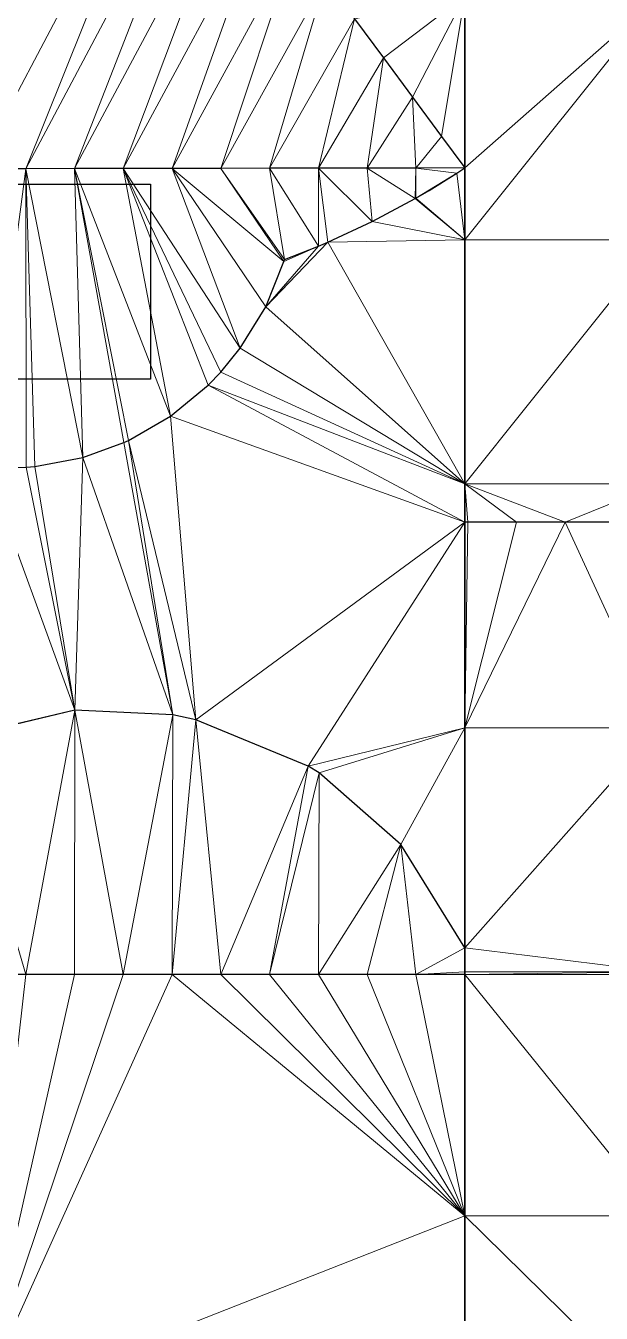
# Model space of a CAD drawing. Header units: metres. Extents: x 246428 to 246884, y 7418966 to 7419490.
# Drawn here: x 246813.63 to 246825.43, y 7419351.62 to 7419378 of the extents above; entities that cross this region are included whole.
import ezdxf

# ---------------------------------------------------------------- set-up
doc = ezdxf.new("R2010")
doc.units = ezdxf.units.M
doc.linetypes.add('blank name', pattern=[0])
doc.linetypes.add('HIDDEN', pattern=[9.525, 6.35, -3.175])
doc.layers.add('_12D_UNMAPPED', color=7, linetype='Continuous')
doc.layers.add('GRADELINES', color=250, linetype='HIDDEN', lineweight=25)
doc.layers.add('MISC_PATHS', color=7, linetype='Continuous', lineweight=35)

msp = doc.modelspace()

# ---------------------------------------------------------------- linework, layer by layer
at = {"layer": '_12D_UNMAPPED', "color": 3, "linetype": 'blank name', "lineweight": 0}
for points in [[(246812.627, 7419375.069, 36.33), (246811.429, 7419385.365, 36.528), (246816.799, 7419382.971, 36.5)], [(246813.627, 7419375.071, 36.34), (246812.627, 7419375.069, 36.33), (246816.799, 7419382.971, 36.5)], [(246813.627, 7419375.071, 36.34), (246816.799, 7419382.971, 36.5), (246817.393, 7419382.167, 36.492)], [(246814.627, 7419375.073, 36.35), (246813.627, 7419375.071, 36.34), (246817.393, 7419382.167, 36.492)], [(246814.627, 7419375.073, 36.35), (246817.393, 7419382.167, 36.492), (246817.988, 7419381.363, 36.485)], [(246815.627, 7419375.074, 36.36), (246814.627, 7419375.073, 36.35), (246817.988, 7419381.363, 36.485)], [(246815.627, 7419375.074, 36.36), (246817.988, 7419381.363, 36.485), (246818.582, 7419380.559, 36.478)], [(246816.627, 7419375.076, 36.37), (246815.627, 7419375.074, 36.36), (246818.582, 7419380.559, 36.478)], [(246816.627, 7419375.076, 36.37), (246818.582, 7419380.559, 36.478), (246819.177, 7419379.755, 36.471)], [(246817.627, 7419375.078, 36.38), (246816.627, 7419375.076, 36.37), (246819.177, 7419379.755, 36.471)], [(246817.627, 7419375.078, 36.38), (246819.177, 7419379.755, 36.471), (246819.771, 7419378.951, 36.464)], [(246818.627, 7419375.08, 36.39), (246817.627, 7419375.078, 36.38), (246819.771, 7419378.951, 36.464)], [(246818.627, 7419375.08, 36.39), (246819.771, 7419378.951, 36.464), (246820.365, 7419378.146, 36.457)], [(246820.365, 7419378.146, 36.457), (246822.627, 7419378.614, 36.406), (246820.96, 7419377.342, 36.45)], [(246820.96, 7419377.342, 36.45), (246822.627, 7419378.614, 36.406), (246821.554, 7419376.538, 36.443)], [(246821.554, 7419376.538, 36.443), (246822.627, 7419378.614, 36.406), (246822.149, 7419375.734, 36.436)], [(246822.627, 7419378.614, 36.406), (246822.627, 7419375.087, 36.43), (246822.149, 7419375.734, 36.436)], [(246826.627, 7419373.614, 36.48), (246822.627, 7419373.614, 36.44), (246826.627, 7419378.614, 36.446)], [(246826.627, 7419378.614, 36.446), (246822.627, 7419373.614, 36.44), (246822.627, 7419375.087, 36.43)], [(246826.627, 7419378.614, 36.446), (246822.627, 7419375.087, 36.43), (246822.627, 7419378.614, 36.406)], [(246819.627, 7419375.081, 36.4), (246818.627, 7419375.08, 36.39), (246820.365, 7419378.146, 36.457)], [(246819.627, 7419375.081, 36.4), (246820.365, 7419378.146, 36.457), (246820.96, 7419377.342, 36.45)], [(246820.627, 7419375.083, 36.41), (246819.627, 7419375.081, 36.4), (246820.96, 7419377.342, 36.45)], [(246820.627, 7419375.083, 36.41), (246820.96, 7419377.342, 36.45), (246821.554, 7419376.538, 36.443)], [(246821.627, 7419375.085, 36.42), (246820.627, 7419375.083, 36.41), (246821.554, 7419376.538, 36.443)], [(246821.627, 7419375.085, 36.42), (246821.554, 7419376.538, 36.443), (246822.149, 7419375.734, 36.436)], [(246822.627, 7419375.087, 36.43), (246821.627, 7419375.085, 36.42), (246822.149, 7419375.734, 36.436)], [(246813.627, 7419375.071, 36.34), (246812.816, 7419368.948, 36.271), (246812.627, 7419375.069, 36.33)], [(246813.637, 7419368.954, 36.279), (246812.816, 7419368.948, 36.271), (246813.627, 7419375.071, 36.34)], [(246814.627, 7419375.073, 36.35), (246814.796, 7419369.157, 36.293), (246813.627, 7419375.071, 36.34)], [(246813.815, 7419368.97, 36.281), (246813.637, 7419368.954, 36.279), (246813.627, 7419375.071, 36.34)], [(246814.796, 7419369.157, 36.293), (246813.815, 7419368.97, 36.281), (246813.627, 7419375.071, 36.34)], [(246815.627, 7419375.074, 36.36), (246816.598, 7419370.002, 36.319), (246814.627, 7419375.073, 36.35)], [(246816.598, 7419370.002, 36.319), (246815.732, 7419369.504, 36.305), (246814.627, 7419375.073, 36.35)], [(246815.641, 7419369.463, 36.304), (246814.796, 7419369.157, 36.293), (246814.627, 7419375.073, 36.35)], [(246815.732, 7419369.504, 36.305), (246815.641, 7419369.463, 36.304), (246814.627, 7419375.073, 36.35)], [(246816.627, 7419375.076, 36.37), (246818.025, 7419371.391, 36.347), (246815.627, 7419375.074, 36.36)], [(246818.025, 7419371.391, 36.347), (246817.627, 7419370.904, 36.338), (246815.627, 7419375.074, 36.36)], [(246817.627, 7419370.904, 36.338), (246817.37, 7419370.637, 36.333), (246815.627, 7419375.074, 36.36)], [(246817.37, 7419370.637, 36.333), (246816.598, 7419370.002, 36.319), (246815.627, 7419375.074, 36.36)], [(246817.627, 7419375.078, 36.38), (246818.919, 7419373.17, 36.373), (246816.627, 7419375.076, 36.37)], [(246818.546, 7419372.243, 36.36), (246818.025, 7419371.391, 36.347), (246816.627, 7419375.076, 36.37)], [(246818.919, 7419373.17, 36.373), (246818.546, 7419372.243, 36.36), (246816.627, 7419375.076, 36.37)], [(246818.627, 7419375.08, 36.39), (246818.931, 7419373.212, 36.374), (246817.627, 7419375.078, 36.38)], [(246818.931, 7419373.212, 36.374), (246818.919, 7419373.17, 36.373), (246817.627, 7419375.078, 36.38)], [(246819.627, 7419375.081, 36.4), (246819.626, 7419373.484, 36.384), (246818.627, 7419375.08, 36.39)], [(246819.626, 7419373.484, 36.384), (246818.931, 7419373.212, 36.374), (246818.627, 7419375.08, 36.39)], [(246819.82, 7419373.566, 36.387), (246819.626, 7419373.484, 36.384), (246819.627, 7419375.081, 36.4)], [(246820.627, 7419375.083, 36.41), (246820.726, 7419373.987, 36.4), (246819.627, 7419375.081, 36.4)], [(246820.726, 7419373.987, 36.4), (246819.82, 7419373.566, 36.387), (246819.627, 7419375.081, 36.4)], [(246821.627, 7419375.085, 36.42), (246821.608, 7419374.458, 36.413), (246820.627, 7419375.083, 36.41)], [(246821.608, 7419374.458, 36.413), (246820.726, 7419373.987, 36.4), (246820.627, 7419375.083, 36.41)], [(246821.623, 7419374.467, 36.414), (246821.608, 7419374.458, 36.413), (246821.627, 7419375.085, 36.42)], [(246822.462, 7419374.978, 36.427), (246821.623, 7419374.467, 36.414), (246821.627, 7419375.085, 36.42)], [(246822.627, 7419373.614, 36.44), (246821.623, 7419374.467, 36.414), (246822.462, 7419374.978, 36.427)], [(246822.627, 7419375.087, 36.43), (246822.462, 7419374.978, 36.427), (246821.627, 7419375.085, 36.42)], [(246822.462, 7419374.978, 36.427), (246822.627, 7419375.087, 36.43), (246822.627, 7419373.614, 36.44)], [(246822.627, 7419373.614, 36.44), (246820.726, 7419373.987, 36.4), (246821.608, 7419374.458, 36.413)], [(246822.627, 7419373.614, 36.44), (246821.608, 7419374.458, 36.413), (246821.623, 7419374.467, 36.414)], [(246822.627, 7419373.614, 36.44), (246819.82, 7419373.566, 36.387), (246820.726, 7419373.987, 36.4)], [(246822.627, 7419368.614, 36.474), (246818.546, 7419372.243, 36.36), (246819.82, 7419373.566, 36.387)], [(246818.546, 7419372.243, 36.36), (246819.626, 7419373.484, 36.384), (246819.82, 7419373.566, 36.387)], [(246822.627, 7419373.614, 36.44), (246822.627, 7419368.614, 36.474), (246819.82, 7419373.566, 36.387)], [(246826.627, 7419368.614, 36.514), (246822.627, 7419368.614, 36.474), (246826.627, 7419373.614, 36.48)], [(246822.627, 7419368.614, 36.474), (246822.627, 7419373.614, 36.44), (246826.627, 7419373.614, 36.48)], [(246818.546, 7419372.243, 36.36), (246818.919, 7419373.17, 36.373), (246819.626, 7419373.484, 36.384)], [(246818.919, 7419373.17, 36.373), (246818.931, 7419373.212, 36.374), (246819.626, 7419373.484, 36.384)], [(246822.627, 7419368.614, 36.474), (246818.025, 7419371.391, 36.347), (246818.546, 7419372.243, 36.36)], [(246822.627, 7419368.614, 36.474), (246817.627, 7419370.904, 36.338), (246818.025, 7419371.391, 36.347)], [(246822.627, 7419368.614, 36.474), (246817.37, 7419370.637, 36.333), (246817.627, 7419370.904, 36.338)], [(246822.627, 7419367.827, 36.479), (246816.598, 7419370.002, 36.319), (246817.37, 7419370.637, 36.333)], [(246822.627, 7419368.614, 36.474), (246822.627, 7419367.827, 36.479), (246817.37, 7419370.637, 36.333)], [(246817.114, 7419363.781, 36.261), (246815.732, 7419369.504, 36.305), (246816.598, 7419370.002, 36.319)], [(246822.627, 7419367.827, 36.479), (246817.114, 7419363.781, 36.261), (246816.598, 7419370.002, 36.319)], [(246816.645, 7419363.878, 36.258), (246814.796, 7419369.157, 36.293), (246815.641, 7419369.463, 36.304)], [(246816.645, 7419363.878, 36.258), (246815.641, 7419369.463, 36.304), (246815.732, 7419369.504, 36.305)], [(246817.114, 7419363.781, 36.261), (246816.645, 7419363.878, 36.258), (246815.732, 7419369.504, 36.305)], [(246814.632, 7419363.976, 36.235), (246813.815, 7419368.97, 36.281), (246814.796, 7419369.157, 36.293)], [(246816.645, 7419363.878, 36.258), (246814.632, 7419363.976, 36.235), (246814.796, 7419369.157, 36.293)], [(246814.632, 7419363.976, 36.235), (246812.21, 7419363.398, 36.206), (246812.816, 7419368.948, 36.271)], [(246814.632, 7419363.976, 36.235), (246812.816, 7419368.948, 36.271), (246813.637, 7419368.954, 36.279)], [(246814.632, 7419363.976, 36.235), (246813.637, 7419368.954, 36.279), (246813.815, 7419368.97, 36.281)], [(246822.627, 7419368.614, 36.474), (246822.627, 7419367.827, 36.479), (246822.627, 7419367.827, 36.479)], [(246822.627, 7419368.614, 36.474), (246826.627, 7419368.614, 36.514), (246824.687, 7419367.827, 36.499)], [(246822.627, 7419367.827, 36.479), (246822.627, 7419368.614, 36.474), (246822.687, 7419367.827, 36.479)], [(246822.627, 7419368.614, 36.474), (246824.687, 7419367.827, 36.499), (246823.687, 7419367.827, 36.489)], [(246822.627, 7419368.614, 36.474), (246823.687, 7419367.827, 36.489), (246822.687, 7419367.827, 36.479)], [(246826.627, 7419368.614, 36.514), (246825.687, 7419367.827, 36.509), (246824.687, 7419367.827, 36.499)], [(246819.417, 7419362.832, 36.275), (246817.114, 7419363.781, 36.261), (246822.627, 7419367.827, 36.479)], [(246822.627, 7419363.614, 36.437), (246819.417, 7419362.832, 36.275), (246822.627, 7419367.827, 36.479)], [(246822.687, 7419367.827, 36.479), (246822.627, 7419363.614, 36.437), (246822.627, 7419367.827, 36.479)], [(246822.627, 7419367.827, 36.479), (246822.687, 7419367.827, 36.479), (246822.627, 7419367.827, 36.479)], [(246826.627, 7419363.614, 36.477), (246822.627, 7419363.614, 36.437), (246824.687, 7419367.827, 36.499)], [(246824.687, 7419367.827, 36.499), (246822.627, 7419363.614, 36.437), (246823.687, 7419367.827, 36.489)], [(246823.687, 7419367.827, 36.489), (246822.627, 7419363.614, 36.437), (246822.687, 7419367.827, 36.479)], [(246825.687, 7419367.827, 36.509), (246826.627, 7419363.614, 36.477), (246824.687, 7419367.827, 36.499)], [(246813.627, 7419358.562, 36.225), (246812.21, 7419363.398, 36.206), (246814.632, 7419363.976, 36.235)], [(246814.627, 7419358.562, 36.243), (246813.627, 7419358.562, 36.225), (246814.632, 7419363.976, 36.235)], [(246815.627, 7419358.562, 36.261), (246814.627, 7419358.562, 36.243), (246814.632, 7419363.976, 36.235)], [(246816.645, 7419363.878, 36.258), (246815.627, 7419358.562, 36.261), (246814.632, 7419363.976, 36.235)], [(246816.627, 7419358.562, 36.279), (246815.627, 7419358.562, 36.261), (246816.645, 7419363.878, 36.258)], [(246817.114, 7419363.781, 36.261), (246816.627, 7419358.562, 36.279), (246816.645, 7419363.878, 36.258)], [(246817.627, 7419358.562, 36.296), (246816.627, 7419358.562, 36.279), (246817.114, 7419363.781, 36.261)], [(246819.417, 7419362.832, 36.275), (246817.627, 7419358.562, 36.296), (246817.114, 7419363.781, 36.261)], [(246822.627, 7419363.614, 36.437), (246819.643, 7419362.689, 36.276), (246819.417, 7419362.832, 36.275)], [(246822.627, 7419363.614, 36.437), (246821.315, 7419361.222, 36.331), (246819.643, 7419362.689, 36.276)], [(246822.627, 7419363.614, 36.437), (246822.627, 7419359.106, 36.392), (246821.315, 7419361.222, 36.331)], [(246822.627, 7419363.614, 36.437), (246826.627, 7419363.614, 36.477), (246822.627, 7419359.106, 36.392)], [(246826.627, 7419363.614, 36.477), (246826.627, 7419358.614, 36.427), (246822.627, 7419359.106, 36.392)], [(246818.627, 7419358.562, 36.314), (246817.627, 7419358.562, 36.296), (246819.417, 7419362.832, 36.275)], [(246819.643, 7419362.689, 36.276), (246818.627, 7419358.562, 36.314), (246819.417, 7419362.832, 36.275)], [(246819.627, 7419358.562, 36.332), (246818.627, 7419358.562, 36.314), (246819.643, 7419362.689, 36.276)], [(246821.315, 7419361.222, 36.331), (246819.627, 7419358.562, 36.332), (246819.643, 7419362.689, 36.276)], [(246820.627, 7419358.562, 36.35), (246819.627, 7419358.562, 36.332), (246821.315, 7419361.222, 36.331)], [(246821.627, 7419358.562, 36.368), (246820.627, 7419358.562, 36.35), (246821.315, 7419361.222, 36.331)], [(246822.627, 7419359.106, 36.392), (246821.627, 7419358.562, 36.368), (246821.315, 7419361.222, 36.331)], [(246822.627, 7419358.614, 36.387), (246821.627, 7419358.562, 36.368), (246822.627, 7419359.106, 36.392)], [(246826.627, 7419358.614, 36.427), (246822.627, 7419358.614, 36.387), (246822.627, 7419359.106, 36.392)], [(246815.627, 7419358.562, 36.261), (246816.627, 7419358.562, 36.279), (246812.627, 7419349.688, 36.306)], [(246816.627, 7419358.562, 36.279), (246822.627, 7419353.614, 36.411), (246812.627, 7419349.688, 36.306)], [(246813.627, 7419358.562, 36.225), (246814.627, 7419358.562, 36.243), (246812.627, 7419349.688, 36.306)], [(246814.627, 7419358.562, 36.243), (246815.627, 7419358.562, 36.261), (246812.627, 7419349.688, 36.306)], [(246817.627, 7419358.562, 36.296), (246822.627, 7419353.614, 36.411), (246816.627, 7419358.562, 36.279)], [(246818.627, 7419358.562, 36.314), (246822.627, 7419353.614, 36.411), (246817.627, 7419358.562, 36.296)], [(246819.627, 7419358.562, 36.332), (246822.627, 7419353.614, 36.411), (246818.627, 7419358.562, 36.314)], [(246820.627, 7419358.562, 36.35), (246822.627, 7419353.614, 36.411), (246819.627, 7419358.562, 36.332)], [(246821.627, 7419358.562, 36.368), (246822.627, 7419353.614, 36.411), (246820.627, 7419358.562, 36.35)], [(246822.627, 7419358.614, 36.387), (246822.627, 7419358.562, 36.386), (246821.627, 7419358.562, 36.368)], [(246822.627, 7419358.562, 36.386), (246822.627, 7419353.614, 36.411), (246821.627, 7419358.562, 36.368)], [(246822.627, 7419358.614, 36.387), (246822.627, 7419358.562, 36.386), (246822.627, 7419358.562, 36.386)], [(246822.627, 7419358.614, 36.387), (246826.627, 7419358.614, 36.427), (246822.627, 7419358.562, 36.386)], [(246826.627, 7419358.614, 36.427), (246826.627, 7419358.562, 36.426), (246822.627, 7419358.562, 36.386)], [(246826.627, 7419358.562, 36.426), (246826.627, 7419353.614, 36.451), (246822.627, 7419358.562, 36.386)], [(246822.627, 7419358.562, 36.386), (246826.627, 7419353.614, 36.451), (246822.627, 7419353.614, 36.411)], [(246822.627, 7419358.562, 36.386), (246822.627, 7419353.614, 36.411), (246822.627, 7419358.562, 36.386)], [(246812.627, 7419349.688, 36.306), (246822.627, 7419353.614, 36.411), (246822.627, 7419349.688, 36.431)], [(246822.627, 7419353.614, 36.411), (246822.627, 7419349.688, 36.431), (246822.627, 7419349.688, 36.431)], [(246822.627, 7419353.614, 36.411), (246826.627, 7419349.688, 36.471), (246822.627, 7419349.688, 36.431)], [(246826.627, 7419353.614, 36.451), (246826.627, 7419349.688, 36.471), (246822.627, 7419353.614, 36.411)]]:
    msp.add_3dface(points, dxfattribs=at)
at = {"layer": 'GRADELINES'}
for points in [[(246814.421, 7419386.188, 36.528), (246815.016, 7419385.384, 36.521), (246815.61, 7419384.58, 36.514), (246816.204, 7419383.775, 36.507), (246816.799, 7419382.971, 36.5), (246817.393, 7419382.167, 36.492), (246817.988, 7419381.363, 36.485), (246818.582, 7419380.559, 36.478), (246819.177, 7419379.755, 36.471), (246819.771, 7419378.951, 36.464), (246820.365, 7419378.146, 36.457), (246820.96, 7419377.342, 36.45), (246821.554, 7419376.538, 36.443), (246822.149, 7419375.734, 36.436), (246822.627, 7419375.087, 36.43)], [(246822.627, 7419375.087, 36.43), (246821.627, 7419375.085, 36.42), (246820.627, 7419375.083, 36.41), (246819.627, 7419375.081, 36.4), (246818.627, 7419375.08, 36.39), (246817.627, 7419375.078, 36.38), (246816.627, 7419375.076, 36.37), (246815.627, 7419375.074, 36.36), (246814.627, 7419375.073, 36.35), (246813.627, 7419375.071, 36.34), (246812.627, 7419375.069, 36.33), (246811.627, 7419375.068, 36.32), (246810.627, 7419375.066, 36.31), (246809.627, 7419375.064, 36.3), (246808.627, 7419375.062, 36.29), (246807.627, 7419375.061, 36.28), (246806.627, 7419375.059, 36.27), (246805.627, 7419375.057, 36.26), (246804.627, 7419375.055, 36.25), (246803.627, 7419375.054, 36.24), (246803.029, 7419375.053, 36.234)], [(246812.816, 7419368.948, 36.271), (246813.637, 7419368.954, 36.279), (246813.637, 7419368.954, 36.279), (246813.815, 7419368.97, 36.281), (246814.796, 7419369.157, 36.293), (246815.641, 7419369.463, 36.304), (246815.641, 7419369.463, 36.304), (246815.732, 7419369.504, 36.305), (246816.598, 7419370.002, 36.319), (246817.37, 7419370.637, 36.333), (246817.627, 7419370.904, 36.338), (246817.627, 7419370.904, 36.338), (246818.025, 7419371.391, 36.347), (246818.546, 7419372.243, 36.36), (246818.919, 7419373.17, 36.373), (246818.931, 7419373.212, 36.374), (246818.931, 7419373.212, 36.374), (246819.626, 7419373.484, 36.384), (246819.626, 7419373.484, 36.384), (246819.82, 7419373.566, 36.387), (246820.726, 7419373.987, 36.4), (246821.608, 7419374.458, 36.413), (246821.623, 7419374.467, 36.414), (246821.623, 7419374.467, 36.414), (246821.896, 7419374.626, 36.418), (246822.462, 7419374.978, 36.427), (246822.627, 7419375.087, 36.43)], [(246810.185, 7419374.757, -999), (246816.185, 7419374.757, -999), (246816.185, 7419374.757, -999), (246816.185, 7419370.757, -999), (246816.185, 7419370.757, -999), (246810.185, 7419370.757, -999), (246810.185, 7419370.757, -999), (246810.185, 7419374.757, -999)], [(246836.687, 7419367.827, 36.599), (246835.687, 7419367.827, 36.591), (246834.687, 7419367.827, 36.583), (246833.687, 7419367.827, 36.575), (246832.687, 7419367.827, 36.567), (246831.687, 7419367.827, 36.559), (246830.687, 7419367.827, 36.551), (246829.687, 7419367.827, 36.543), (246828.687, 7419367.827, 36.535), (246827.687, 7419367.827, 36.527), (246826.687, 7419367.827, 36.519), (246826.627, 7419367.827, 36.519), (246826.627, 7419367.827, 36.519), (246825.687, 7419367.827, 36.509), (246824.687, 7419367.827, 36.499), (246823.687, 7419367.827, 36.489), (246822.687, 7419367.827, 36.479), (246822.627, 7419367.827, 36.479)], [(246822.627, 7419359.106, 36.392), (246821.315, 7419361.222, 36.331), (246819.643, 7419362.689, 36.276), (246819.643, 7419362.689, 36.276), (246819.417, 7419362.832, 36.275), (246817.114, 7419363.781, 36.261), (246816.645, 7419363.878, 36.258), (246816.645, 7419363.878, 36.258), (246814.632, 7419363.976, 36.235), (246812.21, 7419363.398, 36.206)], [(246822.627, 7419358.562, 36.386), (246821.627, 7419358.562, 36.368), (246820.627, 7419358.562, 36.35), (246819.627, 7419358.562, 36.332), (246818.627, 7419358.562, 36.314), (246817.627, 7419358.562, 36.296), (246816.627, 7419358.562, 36.279), (246815.627, 7419358.562, 36.261), (246814.627, 7419358.562, 36.243), (246813.627, 7419358.562, 36.225), (246812.627, 7419358.562, 36.207), (246811.627, 7419358.562, 36.189), (246810.627, 7419358.562, 36.171), (246809.627, 7419358.562, 36.153), (246808.627, 7419358.562, 36.135), (246807.676, 7419358.562, 36.118)]]:
    msp.add_polyline3d(points, dxfattribs=at)
at = {"layer": 'MISC_PATHS'}
msp.add_polyline3d([(246822.627, 7419378.614, 36.406), (246822.627, 7419373.614, 36.44), (246822.627, 7419368.614, 36.474), (246822.627, 7419367.827, 36.479), (246822.627, 7419363.614, 36.437), (246822.627, 7419358.614, 36.387), (246822.627, 7419358.562, 36.386), (246822.627, 7419353.614, 36.411), (246822.627, 7419349.688, 36.431), (246822.627, 7419349.003, 36.427), (246822.627, 7419348.614, 36.424), (246822.627, 7419346.335, 36.406), (246822.627, 7419343.614, 36.363), (246822.627, 7419343.006, 36.354), (246822.627, 7419338.614, 36.266), (246822.627, 7419333.614, 36.166), (246822.627, 7419328.614, 36.066), (246822.627, 7419325.419, 36.002), (246822.627, 7419323.614, 35.993), (246822.627, 7419318.614, 35.968), (246822.627, 7419313.614, 35.943), (246822.627, 7419308.614, 35.918)], dxfattribs=at)

doc.saveas('drawing.dxf')
